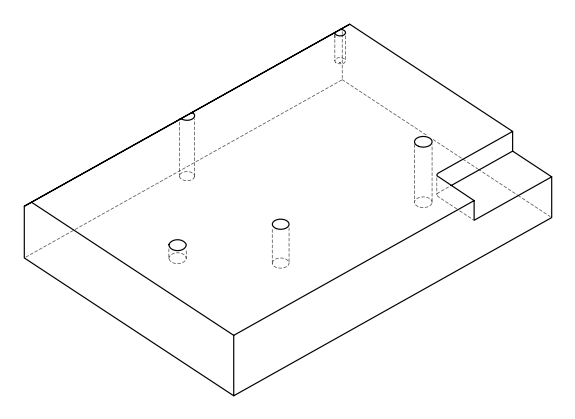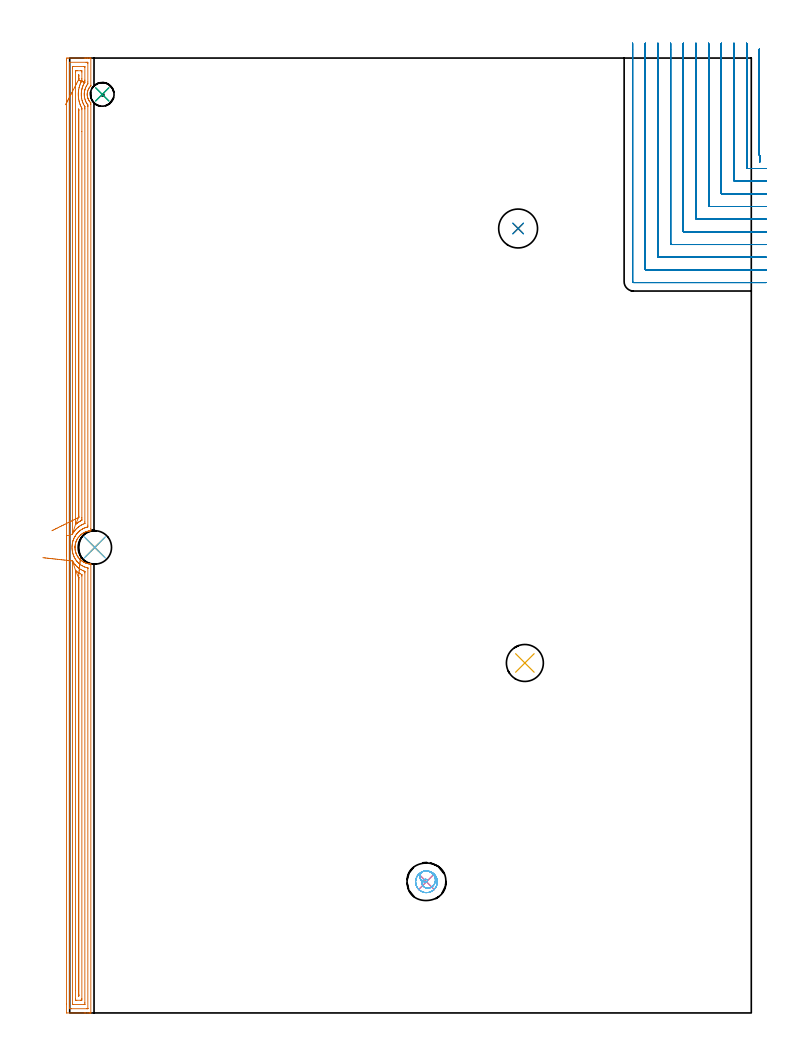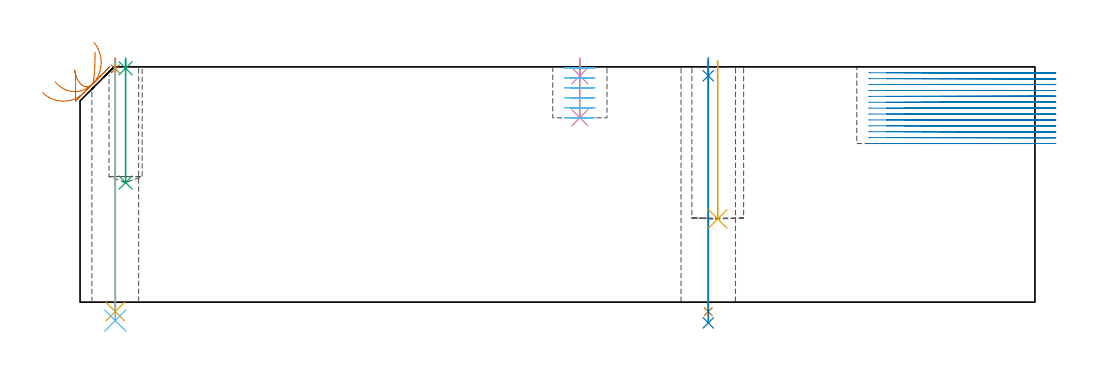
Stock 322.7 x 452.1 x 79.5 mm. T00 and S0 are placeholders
(PLAN: 14 operations, 10 tool changes, 58.6 min)
(1 SPOT_DRILL | STEP1HOLE | NXT0321_9005460120000 | 0.03 min | 2 mm3)
(2 SPOT_DRILL_1 | STEP1HOLE_1 | NXT0321_9005460120000 | 0.05 min | 182 mm3)
(3 SPOT_DRILL_2 | STEP1POCKET | NXT0321_9005460120000 | 0.03 min | 1 mm3)
(4 SPOT_DRILL_3 | STEP1POCKET_1 | NXT0321_9005460120000 | 0.05 min | 182 mm3)
(5 DRILL_THROUGH_HOLE_INTO_CENTER | STEP1HOLE | NXT0301_065 | 0.34 min | 5479 mm3)
(6 DRILL_TO_ENLARGE_THROUGH_HOLE | STEP1HOLE | UGT0301_240 | 0.35 min | 10067 mm3)
(7 DRILL_THROUGH_HOLE_INTO_CENTER_1 | STEP1HOLE_1 | NXT0301_065 | 0.34 min | 5352 mm3)
(8 DRILL_TO_ENLARGE_THROUGH_HOLE_1 | STEP1HOLE_1 | UGT0301_253 | 0.36 min | 15564 mm3)
(9 DRILL_BLIND_HOLE_INTO_CENTER | STEP1POCKET | NXT0301_083 | 0.17 min | 3703 mm3)
(10 DRILL_BLIND_HOLE_INTO_CENTER_1 | STEP1POCKET_1 | NXT0301_128 | 0.08 min | 1631 mm3)
(11 INDEXABLE_INSERT_DRILL_BLIND_HOLE_FROM_SOLID | STEP1POCKET_2 | NXT0302_006 | 0.22 min | 12287 mm3)
(12 MILL_ROUGH_BLIND_HOLE_CONTOUR | STEP1POCKET_1 | NXT0201_009 | Spiral | 1.52 min | 2697 mm3)
(13 AREA_MILL | FG_CHAMFER_SURFACE | UGT0205_001 | 18.18 min | 29599 mm3)
(14 MILL_CORNER_NOTCH_RECTANGULAR | CORNER_NOTCH_RECTANGULAR | NXT0201_009 | Follow Part, ap 2, ae 75% | 36.89 min | 171900 mm3)
(TOOL NXT0321_9005460120000 | NC Spot Drill, 142deg, 12mm, Carbide, Uncoated | D12 PA142 FL30 Z2)
(TOOL NXT0301_065 | Carbide Drill 9.4mm [860.1-0940-075A1-MM 2214] | D9.4 PA140 FL98 Z2)
(TOOL UGT0301_240 | Twist Drill 15.8 mm | D15.8 PA118 FL120 Z2)
(TOOL UGT0301_253 | Twist Drill 18.4 mm | D18.4 PA118 FL135 Z2)
(TOOL NXT0301_083 | Carbide Drill 11.2mm [860.1-1120-056A1-MM 2214] | D11.2 PA140 FL72 Z2)
(TOOL NXT0301_128 | Carbide Drill 12mm [861.1-1200-036A1-GP GC34] | D12 PA150 FL37.4 Z2)
(TOOL NXT0302_006 | Index. Insert Drill 17.5mm [880-D1750L25-05] | D17.5 PA176 FL88 Z2)
(TOOL NXT0201_009 | ENDMILL 8mm [2P460-0800-NA 1630] | D8 FL26 Z6)
(TOOL UGT0205_001 | Chamfer Mill 20 x 3 x 45 deg. | D20 FL50 Z2)
(OP 1 SPOT_DRILL)
G17 G21 G94 G90
T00 M6
G54
G17 G0 G90 X11.9 Y220.4 S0 M3
G43 Z89.5 H0
G94 G81 G98 Z78.82 F250. R82.5
G80
M5
M2
(OP 2 SPOT_DRILL_1)
G17 G21 G94 G90
T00 M6
G54
G17 G0 G90 X212.3 Y371.4 S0 M3
G43 Z89.5 H0
G94 G81 G98 Z76.5 F250. R82.5
G80
M5
M2
(OP 3 SPOT_DRILL_2)
G17 G21 G94 G90
T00 M6
G54
G17 G0 G90 X15.4 Y434.9 S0 M3
G43 Z89.5 H0
G94 G81 G98 Z79.018 F250. R82.5
G80
M5
M2
(OP 4 SPOT_DRILL_3)
G17 G21 G94 G90
T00 M6
G54
G17 G0 G90 X168.9 Y62.1 S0 M3
G43 Z89.5 H0
G94 G81 G98 Z76.5 F250. R82.5
G80
M5
M2
(OP 5 DRILL_THROUGH_HOLE_INTO_CENTER)
G17 G21 G94 G90
T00 M6
G54
G17 G0 G90 X11.9 Y220.4 S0 M3
G43 Z89.5 H1
G94 G73 G98 Z-3.211 F250. Q9.19 R81.5
G80
M5
M2
(OP 6 DRILL_TO_ENLARGE_THROUGH_HOLE)
G17 G21 G94 G90
T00 M6
G54
G17 G0 G90 X11.9 Y220.4 S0 M3
G43 Z89.5 H0
G94 G73 G98 Z-6.247 F250. Q14.291 R81.5
G80
M5
M2
(OP 7 DRILL_THROUGH_HOLE_INTO_CENTER_1)
G17 G21 G94 G90
T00 M6
G54
G17 G0 G90 X212.3 Y371.4 S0 M3
G43 Z89.5 H1
G94 G73 G98 Z-3.211 F250. Q9.19 R81.5
G80
M5
M2
(OP 8 DRILL_TO_ENLARGE_THROUGH_HOLE_1)
G17 G21 G94 G90
T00 M6
G54
G17 G0 G90 X212.3 Y371.4 S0 M3
G43 Z89.5 H0
G94 G73 G98 Z-7.028 F250. Q17.306 R81.5
G80
M5
M2
(OP 9 DRILL_BLIND_HOLE_INTO_CENTER)
G17 G21 G94 G90
T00 M6
G54
G17 G0 G90 X15.4 Y434.9 S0 M3
G43 Z89.5 H1
G94 G81 G98 Z40.4 F250. R81.5
G80
M5
M2
(OP 10 DRILL_BLIND_HOLE_INTO_CENTER_1)
G17 G21 G94 G90
T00 M6
G54
G17 G0 G90 X168.9 Y62.1 S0 M3
G43 Z89.5 H1
G94 G81 G98 Z62.3 F250. R81.5
G80
M5
M2
(OP 11 INDEXABLE_INSERT_DRILL_BLIND_HOLE_FROM_SOLID)
G17 G21 G94 G90
T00 M6
G54
G17 G0 G90 X215.5 Y165.7 S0 M3
G43 Z89.5 H1
G94 G81 G98 Z28.1 F250. R81.5
G80
M5
M2
(OP 12 MILL_ROUGH_BLIND_HOLE_CONTOUR)
G17 G21 G94 G90
T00 M6
G54
G17 G0 G90 X168.9 Y62.1 S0 M3
G43 Z89.5 H1
Z79.133
G94 G3 X169.133 Y63.132 R0.542 F250.
X167.351 Y62.839 R1.582
X167.14 Y60.308 R1.933
X171.061 Y59.432 R3.057
X172.82 Y64.563 R4.008
X167.698 Y67.108 R4.456
X163.892 Y60.898 R5.15
X167.698 Y67.108 R-5.15
X165.795 Y64.003 R2.575
X168.9 Y62.1 R2.575
G0 Z75.767
G3 X169.133 Y63.132 R0.542
X167.351 Y62.839 R1.582
X167.14 Y60.308 R1.933
X171.061 Y59.432 R3.057
X172.82 Y64.563 R4.008
X167.698 Y67.108 R4.456
X163.892 Y60.898 R5.15
X167.698 Y67.108 R-5.15
X165.795 Y64.003 R2.575
X168.9 Y62.1 R2.575
G0 Z72.4
G3 X169.133 Y63.132 R0.542
X167.351 Y62.839 R1.582
X167.14 Y60.308 R1.933
X171.061 Y59.432 R3.057
X172.82 Y64.563 R4.008
X167.698 Y67.108 R4.456
X163.892 Y60.898 R5.15
X167.698 Y67.108 R-5.15
X165.795 Y64.003 R2.575
X168.9 Y62.1 R2.575
G0 Z69.033
G3 X169.133 Y63.132 R0.542
X167.351 Y62.839 R1.582
X167.14 Y60.308 R1.933
X171.061 Y59.432 R3.057
X172.82 Y64.563 R4.008
X167.698 Y67.108 R4.456
X163.892 Y60.898 R5.15
X167.698 Y67.108 R-5.15
X165.795 Y64.003 R2.575
X168.9 Y62.1 R2.575
G0 Z65.667
G3 X169.133 Y63.132 R0.542
X167.351 Y62.839 R1.582
X167.14 Y60.308 R1.933
X171.061 Y59.432 R3.057
X172.82 Y64.563 R4.008
X167.698 Y67.108 R4.456
X163.892 Y60.898 R5.15
X167.698 Y67.108 R-5.15
X165.795 Y64.003 R2.575
X168.9 Y62.1 R2.575
G0 Z62.3
G3 X169.133 Y63.132 R0.542
X167.351 Y62.839 R1.582
X167.14 Y60.308 R1.933
X171.061 Y59.432 R3.057
X172.82 Y64.563 R4.008
X167.698 Y67.108 R4.456
X163.892 Y60.898 R5.15
X167.698 Y67.108 R-5.15
X165.795 Y64.003 R2.575
X168.9 Y62.1 R2.575
G0 Z89.5
M5
M2
(OP 13 AREA_MILL)
G17 G21 G94 G90
T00 M6
G54
G17 G0 G90 X-1.5 Y216.05 S1061 M3
G43 Z89.5 H0
Z78.
G94 G1 Y216.088 Z77.128 F250.
Y216.202 Z76.264
Y216.391 Z75.412
Y216.653 Z74.58
Y216.987 Z73.774
Y217.39 Z73.
Y217.858 Z72.264
Y218.39 Z71.572
Y218.979 Z70.929
Y219.622 Z70.34
Y220.314 Z69.808
Y221.05 Z69.34
Y221.824 Z68.937
Y222.63 Z68.603
Y223.462 Z68.341
Y224.314 Z68.152
Y225.178 Z68.038
Y226.05 Z68.
Y451.06
X-1.499 Y451.489 Z68.001
X-1.495 Y451.948 Z68.003
X-1.492 Y452.091 Z68.006
X-1.042 Y452.095 Z68.456
X-0.438 Y452.1 Z69.059
X6.896 Z76.39
X7.453 Z76.95
X7.778 Z77.274
X8.335 Z77.831
X8.66 Z78.155
X9.309 Z78.808
X9.663 Z79.162
X9.994 Y452.093 Z79.485
X9.997 Y452.092 Z79.488
X10. Y451.936 Z79.5
Y438.99
X9.995 Y438.922 Z79.493
X9.994 Y438.912 Z79.492
X9.983 Y438.9 Z79.48
X9.936 Y438.853 Z79.434
X9.759 Y438.65 Z79.258
X9.586 Y438.451 Z79.084
X9.259 Y438.029 Z78.757
X9.213 Y437.959 Z78.711
X9.039 Y437.65 Z78.536
X8.963 Y437.518 Z78.461
X8.746 Y437.065 Z78.246
X8.584 Y436.621 Z78.081
X8.506 Y436.35 Z78.003
X8.455 Y436.171 Z77.953
X8.382 Y435.839 Z77.879
X8.344 Y435.559 Z77.842
X8.334 Y435.418 Z77.825
X8.32 Y435.277 Z77.814
X8.313 Y435.14 Z77.808
X8.312 Y435.115 Z77.806
X8.304 Y434.941 Z77.797
X8.307 Y434.852 Z77.799
X8.311 Y434.69 Z77.808
X8.313 Y434.606 Z77.811
X8.329 Y434.374 Z77.828
X8.335 Y434.324 Z77.833
X8.338 Y434.299 Z77.837
X8.346 Y434.219 Z77.846
X8.351 Y434.171 Z77.851
X8.381 Y433.961 Z77.881
X8.4 Y433.879 Z77.9
X8.46 Y433.633 Z77.955
X8.477 Y433.555 Z77.975
X8.493 Y433.488 Z77.991
X8.587 Y433.186 Z78.082
X8.631 Y433.038 Z78.129
X8.66 Y432.964 Z78.159
X8.751 Y432.74 Z78.246
X8.807 Y432.594 Z78.305
X9.019 Y432.177 Z78.519
X9.213 Y431.847 Z78.712
X9.258 Y431.77 Z78.757
X9.308 Y431.7 Z78.807
X9.657 Y431.256 Z79.157
X9.845 Y431.043 Z79.344
X9.93 Y430.954 Z79.429
X9.984 Y430.893 Z79.483
X9.994 Y430.877 Z79.492
X10. Y430.061 Z79.5
Y229.175
X9.993 Y228.296 Z79.493
X9.983 Y228.289 Z79.483
X9.904 Y228.282 Z79.404
X9.64 Y228.26 Z79.14
X9.3 Y228.215 Z78.797
X9.259 Y228.21 Z78.756
X9.101 Y228.181 Z78.596
X8.898 Y228.145 Z78.396
X8.819 Y228.131 Z78.317
X8.66 Y228.093 Z78.157
X8.381 Y228.026 Z77.88
X7.835 Y227.864 Z77.334
X7.746 Y227.838 Z77.246
X7.504 Y227.745 Z77.003
X7.063 Y227.551 Z76.561
X6.628 Y227.328 Z76.125
X6.455 Y227.225 Z75.951
X6.239 Y227.097 Z75.739
X5.981 Y226.944 Z75.481
X5.751 Y226.78 Z75.248
X5.573 Y226.636 Z75.068
X5.397 Y226.496 Z74.896
X5.308 Y226.425 Z74.807
X4.879 Y226.05 Z74.378
X4.475 Y225.607 Z73.973
X4.095 Y225.156 Z73.595
X3.996 Y225.021 Z73.496
X3.748 Y224.645 Z73.247
X3.515 Y224.262 Z73.015
X3.31 Y223.866 Z72.807
X3.288 Y223.818 Z72.784
X3.12 Y223.464 Z72.619
X3.074 Y223.345 Z72.573
X2.964 Y223.038 Z72.464
X2.923 Y222.923 Z72.423
X2.787 Y222.473 Z72.284
X2.679 Y222.028 Z72.175
X2.596 Y221.579 Z72.094
X2.542 Y221.133 Z72.04
X2.525 Y220.823 Z72.016
X2.52 Y220.745 Z72.011
X2.516 Y220.685 Z72.006
X2.517 Y220.624 Z72.004
X2.514 Y220.475 Z72.006
Y220.378 Z72.005
X2.513 Y220.367
X2.511 Y220.247 Z72.006
Y220.238
X2.533 Y219.791 Z72.03
X2.582 Y219.343 Z72.076
X2.599 Y219.235 Z72.094
X2.613 Y219.137 Z72.112
X2.652 Y218.897 Z72.151
X2.751 Y218.461 Z72.248
X2.754 Y218.448 Z72.25
X2.88 Y218.003 Z72.376
X2.978 Y217.714 Z72.475
X2.994 Y217.667 Z72.491
X3.121 Y217.336 Z72.617
X3.151 Y217.271 Z72.647
X3.225 Y217.109 Z72.721
X3.454 Y216.657 Z72.951
X3.705 Y216.215 Z73.203
X3.847 Y215.995 Z73.346
X3.956 Y215.84 Z73.454
X3.996 Y215.782 Z73.494
X4.354 Y215.32 Z73.853
X4.526 Y215.126 Z74.026
X4.608 Y215.035 Z74.107
X4.749 Y214.89 Z74.248
X4.873 Y214.761 Z74.372
X5.132 Y214.522 Z74.631
X5.235 Y214.426 Z74.734
X5.49 Y214.217 Z74.987
X5.573 Y214.155 Z75.069
X5.75 Y214.019 Z75.25
X6.014 Y213.841 Z75.51
X6.121 Y213.767 Z75.619
X6.23 Y213.699 Z75.73
X6.455 Y213.561 Z75.951
X6.5 Y213.532 Z75.997
X6.628 Y213.464 Z76.126
X7.063 Y213.249 Z76.562
X7.504 Y213.058 Z77.003
X7.596 Y213.025 Z77.095
X7.778 Y212.96 Z77.273
X7.942 Y212.901 Z77.438
X8.382 Y212.773 Z77.88
X8.94 Y212.638 Z78.439
X9.153 Y212.605 Z78.652
X9.258 Y212.589 Z78.757
X9.632 Y212.54 Z79.129
X9.849 Y212.522 Z79.344
X9.983 Y212.511 Z79.478
X9.988 Y212.508 Z79.484
X9.995 Y212.503 Z79.491
X10. Y212.211 Z79.5
Y0.164
X9.997 Y0.008 Z79.488
X9.994 Y0.007 Z79.485
X9.663 Y0. Z79.162
X9.309 Z78.808
X8.66 Z78.155
X7.453 Z76.95
X6.896 Z76.39
X-1.321 Y0.001 Z68.176
X-1.492 Y0.01 Z68.006
X-1.499 Y0.181 Z67.999
X-1.5 Y4.133 Z68.
Y226.05
X-0.086 Z69.414
X-0.085 Y450.01 Z69.415
X-0.084 Y450.061 Z69.416
X-0.082 Y450.085 Z69.418
X-0.08 Y450.09 Z69.42
X-0.06 Y450.092 Z69.44
X0.332 Y450.099 Z69.832
X7.778 Z77.278
X8.271 Y450.097 Z77.771
X8.483 Y450.09 Z77.983
X8.579 Y450.074 Z78.079
X8.584 Y449.78 Z78.084
X8.585 Y449.704 Z78.085
Y440.775
X8.581 Y439.963 Z78.081
X8.579 Y439.882 Z78.079
X8.244 Y439.41 Z77.744
X7.99 Y438.99 Z77.49
X7.913 Y438.852 Z77.413
X7.778 Y438.595 Z77.278
X7.543 Y438.097 Z77.043
X7.365 Y437.622 Z76.865
X7.23 Y437.204 Z76.73
X7.186 Y437.057 Z76.686
X7.156 Y436.941 Z76.656
X7.011 Y436.311 Z76.511
X7. Y436.258 Z76.5
X6.993 Y436.212 Z76.493
X6.95 Y435.839 Z76.45
X6.907 Y435.418 Z76.407
X6.906 Y435.408 Z76.406
X6.896 Y435.206 Z76.396
X6.894 Y434.918 Z76.394
X6.896 Y434.619 Z76.396
X6.899 Y434.522 Z76.399
X6.939 Y434.062 Z76.439
X6.987 Y433.633 Z76.487
X6.994 Y433.583 Z76.494
X7.005 Y433.523 Z76.505
X7.188 Y432.74 Z76.688
X7.319 Y432.312 Z76.819
X7.489 Y431.847 Z76.989
X7.572 Y431.638 Z77.072
X7.778 Y431.198 Z77.278
X7.858 Y431.036 Z77.358
X7.875 Y431.003 Z77.375
X7.902 Y430.954 Z77.402
X8.079 Y430.65 Z77.579
X8.247 Y430.385 Z77.747
X8.554 Y429.956 Z78.054
X8.579 Y429.905 Z78.079
X8.58 Y429.856 Z78.08
X8.583 Y429.652 Z78.083
X8.586 Y429.244 Z78.086
Y429.169
X8.585 Y230.961 Z78.085
X8.581 Y230.148 Z78.081
X8.579 Y230.114 Z78.079
X8.433 Y230.068 Z77.933
X7.917 Y229.927 Z77.417
X7.778 Y229.884 Z77.278
X7.25 Y229.71 Z76.75
X6.896 Y229.562 Z76.396
X6.629 Y229.445 Z76.129
X6.086 Y229.175 Z75.586
X6.04 Y229.148 Z75.54
X6.014 Y229.133 Z75.514
X5.491 Y228.812 Z74.991
X5.132 Y228.568 Z74.632
X4.97 Y228.446 Z74.47
X4.76 Y228.282 Z74.26
X4.483 Y228.046 Z73.983
X4.25 Y227.84 Z73.75
X4.018 Y227.624 Z73.518
X3.797 Y227.389 Z73.297
X3.594 Y227.16 Z73.094
X3.368 Y226.898 Z72.868
X3.188 Y226.678 Z72.688
X3.051 Y226.496 Z72.551
X2.821 Y226.158 Z72.321
X2.486 Y225.637 Z71.986
X2.474 Y225.616 Z71.974
X2.466 Y225.604 Z71.966
X2.168 Y225.032 Z71.668
X2.015 Y224.711 Z71.515
X1.887 Y224.425 Z71.387
X1.659 Y223.818 Z71.159
X1.651 Y223.794 Z71.151
X1.645 Y223.777 Z71.145
X1.604 Y223.645 Z71.104
X1.446 Y223.085 Z70.946
X1.407 Y222.925 Z70.907
X1.284 Y222.357 Z70.784
X1.225 Y222.032 Z70.725
X1.168 Y221.581 Z70.668
X1.128 Y221.139 Z70.628
X1.105 Y220.752 Z70.605
X1.102 Y220.247 Z70.602
X1.118 Y219.846 Z70.618
X1.155 Y219.354 Z70.655
X1.214 Y218.856 Z70.714
X1.279 Y218.461 Z70.779
X1.437 Y217.738 Z70.937
X1.482 Y217.568 Z70.982
X1.604 Y217.146 Z71.104
X1.721 Y216.794 Z71.221
X1.732 Y216.762 Z71.232
X1.746 Y216.723 Z71.246
X1.765 Y216.675 Z71.265
X1.872 Y216.404 Z71.372
X2.049 Y216.012 Z71.549
X2.164 Y215.782 Z71.664
X2.486 Y215.182 Z71.986
X2.654 Y214.89 Z72.154
X2.986 Y214.384 Z72.486
X3.282 Y213.997 Z72.782
X3.32 Y213.948 Z72.82
X3.368 Y213.891 Z72.868
X3.732 Y213.476 Z73.232
X4.091 Y213.104 Z73.591
X4.25 Y212.953 Z73.75
X4.395 Y212.823 Z73.895
X4.598 Y212.648 Z74.098
X5.103 Y212.241 Z74.603
X5.132 Y212.22 Z74.632
X5.145 Y212.211 Z74.645
X5.673 Y211.872 Z75.173
X6.014 Y211.664 Z75.514
X6.695 Y211.318 Z76.195
X6.835 Y211.256 Z76.335
X6.896 Y211.23 Z76.396
X7.044 Y211.168 Z76.544
X7.778 Y210.916 Z77.278
X8.332 Y210.758 Z77.832
X8.486 Y210.718 Z77.986
X8.526 Y210.707 Z78.026
X8.566 Y210.692 Z78.066
X8.579 Y210.685 Z78.079
X8.581 Y210.675 Z78.081
X8.584 Y210.641 Z78.084
X8.586 Y210.501 Z78.086
Y210.425
X8.585 Y2.09 Z78.085
X8.584 Y2.039 Z78.084
X8.582 Y2.015 Z78.082
X8.58 Y2.01 Z78.08
X8.56 Y2.008 Z78.06
X8.168 Y2.001 Z77.668
X0.722 Z70.222
X0.229 Y2.003 Z69.729
X0.017 Y2.01 Z69.517
X-0.079 Y2.026 Z69.421
X-0.085 Y2.32 Z69.415
Y2.396
X-0.086 Y226.05 Z69.414
X1.332 Y226.818 Z70.832
X1.329 Y226.924 Z70.829
Y447.304
X1.331 Y447.918 Z70.831
X1.334 Y448.057 Z70.834
X1.335 Y448.084 Z70.835
X1.365 Y448.09 Z70.865
X1.427 Y448.097 Z70.927
X1.604 Y448.099 Z71.104
X6.717 Z76.217
X6.896 Y448.095 Z76.396
X7.075 Y448.09 Z76.575
X7.165 Y448.076 Z76.665
X7.168 Y448.011 Z76.668
X7.169 Y447.918 Z76.669
X7.171 Y447.639 Z76.671
Y441.668
X7.17 Y441.391 Z76.67
X7.164 Y440.775 Z76.664
X7.153 Y440.713 Z76.653
X7.126 Y440.661 Z76.626
X7.084 Y440.585 Z76.584
X6.896 Y440.255 Z76.396
X6.693 Y439.882 Z76.193
X6.468 Y439.422 Z75.968
X6.277 Y438.99 Z75.777
X6.204 Y438.797 Z75.704
X6.014 Y438.271 Z75.514
X5.972 Y438.14 Z75.472
X5.959 Y438.097 Z75.459
X5.856 Y437.73 Z75.356
X5.784 Y437.437 Z75.284
X5.731 Y437.204 Z75.231
X5.626 Y436.704 Z75.126
X5.573 Y436.311 Z75.073
X5.531 Y435.907 Z75.031
X5.496 Y435.418 Z74.996
X5.483 Y435.063 Z74.983
X5.49 Y434.525 Z74.99
X5.512 Y434.141 Z75.012
X5.556 Y433.633 Z75.056
X5.62 Y433.139 Z75.12
X5.701 Y432.74 Z75.201
X5.876 Y431.987 Z75.376
X5.916 Y431.847 Z75.416
X6.014 Y431.53 Z75.514
X6.223 Y430.954 Z75.723
X6.361 Y430.603 Z75.861
X6.62 Y430.061 Z76.12
X6.896 Y429.548 Z76.396
X7.111 Y429.169 Z76.611
X7.147 Y429.099 Z76.647
X7.165 Y429.06 Z76.665
X7.166 Y429.028 Z76.666
X7.17 Y428.891 Z76.67
X7.171 Y428.276 Z76.671
Y427.997
Y232.467
X7.169 Y231.853 Z76.669
X7.167 Y231.784 Z76.667
X7.165 Y231.756 Z76.665
X7.131 Y231.741 Z76.631
X7.043 Y231.705 Z76.543
X6.896 Y231.646 Z76.396
X6.417 Y231.445 Z75.917
X6.014 Y231.256 Z75.514
X5.818 Y231.159 Z75.318
X5.442 Y230.961 Z74.942
X5.247 Y230.844 Z74.747
X5.132 Y230.773 Z74.632
X4.707 Y230.498 Z74.207
X4.25 Y230.17 Z73.75
X4.192 Y230.127 Z73.692
X4.118 Y230.068 Z73.618
X3.711 Y229.72 Z73.211
X3.368 Y229.416 Z72.868
X3.244 Y229.3 Z72.744
X3.119 Y229.175 Z72.619
X2.817 Y228.84 Z72.317
X2.486 Y228.465 Z71.986
X2.403 Y228.367 Z71.903
X2.334 Y228.282 Z71.834
X2.018 Y227.863 Z71.518
X1.696 Y227.389 Z71.196
X1.369 Y226.875 Z70.869
X1.332 Y226.818 Z70.832
X2.753 Y231.253 Z72.253
X2.749 Y231.288 Z72.249
X2.746 Y231.353 Z72.246
X2.743 Y231.593 Z72.243
Y445.239
X2.747 Y445.868 Z72.247
X2.75 Y446.074 Z72.25
X2.943 Y446.09 Z72.443
X3.368 Y446.099 Z72.868
X3.4 Y446.1 Z72.9
X5.164 Z74.664
X5.562 Y446.091 Z75.062
X5.75 Y446.086 Z75.25
X5.752 Y445.978 Z75.252
X5.756 Y445.5 Z75.256
X5.757 Y442.301 Z75.257
X5.755 Y441.668 Z75.255
X5.753 Y441.539 Z75.253
X5.75 Y441.476 Z75.25
X5.694 Y441.344 Z75.194
X5.408 Y440.775 Z74.908
X5.318 Y440.587 Z74.818
X5.132 Y440.185 Z74.632
X5.043 Y439.973 Z74.543
X5.008 Y439.882 Z74.508
X4.808 Y439.317 Z74.308
X4.698 Y438.99 Z74.198
X4.593 Y438.642 Z74.093
X4.449 Y438.097 Z73.949
X4.41 Y437.935 Z73.91
X4.25 Y437.204 Z73.75
X4.151 Y436.411 Z73.651
X4.142 Y436.311 Z73.642
X4.086 Y435.584 Z73.586
X4.079 Y435.418 Z73.579
X4.069 Y435.067 Z73.569
X4.071 Y434.707 Z73.571
X4.076 Y434.525 Z73.576
X4.118 Y433.766 Z73.618
X4.13 Y433.633 Z73.63
X4.225 Y432.766 Z73.725
X4.228 Y432.74 Z73.728
X4.25 Y432.612 Z73.75
X4.417 Y431.847 Z73.917
X4.467 Y431.627 Z73.967
X4.563 Y431.249 Z74.063
X4.652 Y430.954 Z74.152
X4.852 Y430.345 Z74.352
X4.958 Y430.061 Z74.458
X5.132 Y429.614 Z74.632
X5.34 Y429.169 Z74.84
X5.536 Y428.759 Z75.036
X5.708 Y428.423 Z75.208
X5.75 Y428.337 Z75.25
X5.751 Y428.276 Z75.251
X5.756 Y427.644 Z75.256
X5.757 Y417.375 Z75.257
Y234.532
X5.756 Y233.9 Z75.256
X5.754 Y233.639 Z75.254
X5.75 Y233.324 Z75.25
X5.742 Y233.257 Z75.242
X5.683 Y233.224 Z75.183
X5.591 Y233.174 Z75.091
X5.132 Y232.933 Z74.632
X5.012 Y232.868 Z74.512
X4.796 Y232.746 Z74.296
X4.458 Y232.536 Z73.958
X4.25 Y232.4 Z73.75
X3.927 Y232.18 Z73.427
X3.478 Y231.853 Z72.978
X3.416 Y231.805 Z72.916
X3.368 Y231.765 Z72.868
X2.934 Y231.4 Z72.434
X2.863 Y231.342 Z72.363
X2.753 Y231.253 Z72.253
X4.205 Y234.577 Z73.705
X4.163 Y234.603 Z73.663
X4.161 Y234.621 Z73.661
X4.157 Y235.425 Z73.657
Y235.519
Y427.477
X4.159 Y427.571 Z73.659
X4.164 Y427.76 Z73.664
X4.176 Y427.999 Z73.676
X4.25 Y427.855 Z73.75
X4.336 Y427.662 Z73.836
X4.341 Y427.477 Z73.841
X4.342 Y427.383 Z73.842
X4.343 Y235.236 Z73.843
X4.341 Y235.048 Z73.841
X4.336 Y234.675 Z73.836
X4.318 Y234.643 Z73.818
X4.297 Y234.628 Z73.797
X4.25 Y234.599 Z73.75
X4.205 Y234.577 Z73.705
X3.601 Y234.278 Z73.152
X2.956 Y233.958 Z72.66
X2.274 Y233.62 Z72.232
X1.562 Y233.268 Z71.872
X0.825 Y232.902 Z71.583
X0.067 Y232.527 Z71.366
X-0.704 Y232.145 Z71.224
X-1.483 Y231.759 Z71.158
X-2.265 Y231.371 Z71.168
X-3.043 Y230.986 Z71.254
X-3.811 Y230.605 Z71.415
X-4.564 Y230.232 Z71.65
X-5.295 Y229.87 Z71.957
X-6. Y229.521 Z72.335
X-6.673 Y229.187 Z72.779
X-7.308 Y228.873 Z73.288
X-7.901 Y228.579 Z73.856
X-8.448 Y228.308 Z74.48
G0 Z89.5
X4.688 Y441.538
Z87.789
G1 X5.207 Y441.32 Z87.123
X5.67 Y441.125 Z86.409
X6.074 Y440.955 Z85.655
X6.417 Y440.812 Z84.866
X6.694 Y440.695 Z84.047
X6.904 Y440.607 Z83.205
X7.046 Y440.547 Z82.346
X7.119 Y440.516 Z81.477
X7.121 Y440.515 Z80.605
X7.054 Y440.544 Z79.736
X6.916 Y440.602 Z78.876
X6.711 Y440.688 Z78.033
X6.438 Y440.803 Z77.212
X6.1 Y440.945 Z76.42
X5.7 Y441.113 Z75.664
X5.241 Y441.306 Z74.947
X4.726 Y441.522 Z74.277
X4.159 Y441.761 Z73.659
X4.158 Z73.658
X4.157 Y441.762 Z73.657
Y443.548
X4.158 Y443.642 Z73.658
X4.164 Y443.831 Z73.664
X4.177 Y444.09 Z73.677
X4.25 Y444.092 Z73.75
X4.334 Y444.09 Z73.834
X4.341 Y443.736 Z73.841
X4.343 Y443.548 Z73.843
Y442.467
X4.342 Y442.373 Z73.842
X4.336 Y442.185 Z73.836
X4.328 Y442.104 Z73.828
X4.309 Y442.059 Z73.809
X4.25 Y441.936 Z73.75
X4.159 Y441.761 Z73.659
X3.786 Y441.044 Z73.328
X3.402 Y440.305 Z73.069
X3.009 Y439.549 Z72.884
X2.61 Y438.781 Z72.774
X2.208 Y438.007 Z72.739
X1.806 Y437.234 Z72.781
X1.407 Y436.467 Z72.899
X1.014 Y435.712 Z73.091
X0.631 Y434.975 Z73.357
X0.26 Y434.261 Z73.694
X-0.096 Y433.576 Z74.1
X-0.434 Y432.925 Z74.572
X-0.753 Y432.313 Z75.106
X-1.048 Y431.744 Z75.698
X-1.319 Y431.224 Z76.343
X-1.562 Y430.755 Z77.038
X-1.777 Y430.342 Z77.775
X-1.962 Y429.987 Z78.551
G0 Z89.5
X-12.726 Y215.549
Z70.874
G1 X-12.088 Y215.479 Z70.282
X-11.402 Y215.403 Z69.749
X-10.672 Y215.323 Z69.278
X-9.904 Y215.238 Z68.873
X-9.104 Y215.149 Z68.537
X-8.278 Y215.058 Z68.272
X-7.432 Y214.965 Z68.08
X-6.573 Y214.87 Z67.964
X-5.706 Y214.774 Z67.923
X-4.84 Y214.679 Z67.959
X-3.98 Y214.584 Z68.07
X-3.133 Y214.49 Z68.256
X-2.305 Y214.399 Z68.516
X-1.503 Y214.31 Z68.847
X-0.733 Y214.225 Z69.248
X0. Y214.144 Z69.714
X0.69 Y214.068 Z70.243
X1.331 Y213.997 Z70.831
X1.334 Z70.834
X1.604 Y213.55 Z71.104
X1.903 Y213.104 Z71.403
X2.486 Y212.334 Z71.986
X2.587 Y212.211 Z72.087
X2.958 Y211.8 Z72.458
X3.368 Y211.38 Z72.868
X3.431 Y211.318 Z72.931
X3.867 Y210.936 Z73.367
X4.25 Y210.633 Z73.75
X4.521 Y210.425 Z74.021
X5.132 Y210.024 Z74.632
X5.426 Y209.845 Z74.926
X6.01 Y209.536 Z75.51
X6.018 Y209.533 Z75.518
X6.625 Y209.266 Z76.125
X6.896 Y209.159 Z76.396
X7.047 Y209.098 Z76.547
X7.146 Y209.057 Z76.646
X7.165 Y209.042 Z76.665
X7.167 Y208.998 Z76.667
X7.169 Y208.919 Z76.669
X7.171 Y208.64 Z76.671
Y208.361
Y4.796
X7.169 Y4.182 Z76.669
X7.166 Y4.043 Z76.666
X7.165 Y4.016 Z76.665
X7.134 Y4.01 Z76.634
X7.073 Y4.003 Z76.573
X6.896 Y4.001 Z76.396
X1.783 Z71.283
X1.604 Y4.005 Z71.104
X1.425 Y4.01 Z70.925
X1.335 Y4.024 Z70.835
X1.332 Y4.089 Z70.832
X1.33 Y4.182 Z70.83
X1.329 Y4.461 Z70.829
Y213.383
X1.33 Y213.997 Z70.83
X2.75 Y209.548 Z72.25
X2.752 Z72.252
X2.777 Y209.533 Z72.277
X3.148 Y209.213 Z72.648
X3.368 Y209.039 Z72.868
X3.885 Y208.64 Z73.385
X4.25 Y208.399 Z73.75
X4.904 Y207.978 Z74.404
X5.751 Y207.542 Z75.251
X5.753 Y207.509 Z75.253
X5.755 Y207.43 Z75.255
X5.757 Y207.114 Z75.257
Y206.854
X5.756 Y6.861 Z75.256
X5.753 Y6.232 Z75.253
X5.75 Y6.026 Z75.25
X5.557 Y6.01 Z75.057
X5.132 Y6.001 Z74.632
X5.1 Y6. Z74.6
X3.336 Z72.836
X2.938 Y6.009 Z72.438
X2.75 Y6.014 Z72.25
X2.748 Y6.122 Z72.248
X2.744 Y6.6 Z72.244
X2.743 Y10.633 Z72.243
Y208.64
X2.744 Y209.271 Z72.244
X2.748 Y209.533 Z72.248
X2.75 Y209.548 Z72.25
X4.166 Y206.241 Z73.666
X4.179 Y206.234 Z73.679
X4.25 Y206.191 Z73.75
X4.31 Y206.149 Z73.81
X4.336 Y206.114 Z73.836
X4.339 Y206.055 Z73.839
X4.342 Y205.961 Z73.842
X4.343 Y205.868 Z73.843
Y205.069
Y8.552
X4.341 Y8.458 Z73.841
X4.336 Y8.27 Z73.836
X4.323 Y8.01 Z73.823
X4.25 Y8.009 Z73.75
X4.166 Y8.01 Z73.666
X4.16 Y8.363 Z73.66
X4.158 Y8.552 Z73.658
X4.157 Y206.055 Z73.657
X4.159 Y206.15 Z73.659
X4.163 Y206.212 Z73.663
X4.166 Y206.241 Z73.666
X4.251 Y207.1 Z73.789
X4.335 Y207.946 Z73.988
X4.418 Y208.771 Z74.26
X4.497 Y209.569 Z74.603
X4.573 Y210.334 Z75.015
X4.646 Y211.061 Z75.492
X4.714 Y211.743 Z76.031
X4.777 Y212.376 Z76.628
X4.835 Y212.955 Z77.278
X4.887 Y213.476 Z77.976
X4.932 Y213.934 Z78.717
X4.971 Y214.326 Z79.496
X5.003 Y214.649 Z80.306
X5.028 Y214.9 Z81.141
X5.046 Y215.078 Z81.994
X5.057 Y215.181 Z82.861
X5.059 Y215.209 Z83.733
X5.055 Y215.161 Z84.604
G0 Z89.5
M5
M2
(OP 14 MILL_CORNER_NOTCH_RECTANGULAR)
G17 G21 G94 G90
T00 M6
G54
G17 G0 G90 X326.5 Y456.349 S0 M3
G43 Z89.5 H1
Z77.508
G94 G1 Y453.349 F250.
Y406.195 F500.
G3 X326.7 Y405.853 R0.4
G1 Y402.853 F250.
G0 Z89.5
X320.5 Y459.1
Z77.508
G1 Y456.1
Y400.195 F500.
G3 X320.895 Y399.8 R0.4
G1 X326.7
X329.7 F250.
G0 Z89.5
X314.5 Y459.1
Z77.508
G1 Y456.1
Y394.196 F500.
G3 X314.896 Y393.8 R0.4
G1 X326.7
X329.7 F250.
G0 Z89.5
X308.5 Y459.1
Z77.508
G1 Y456.1
Y388.196 F500.
G3 X308.896 Y387.8 R0.4
G1 X326.7
X329.7 F250.
G0 Z89.5
X302.5 Y459.1
Z77.508
G1 Y456.1
Y382.196 F500.
G3 X302.896 Y381.8 R0.4
G1 X326.7
X329.7 F250.
G0 Z89.5
X296.5 Y459.1
Z77.508
G1 Y456.1
Y376.196 F500.
G3 X296.896 Y375.8 R0.4
G1 X326.7
X329.7 F250.
G0 Z89.5
X290.5 Y459.1
Z77.508
G1 Y456.1
Y370.196 F500.
G3 X290.896 Y369.8 R0.4
G1 X326.7
X329.7 F250.
G0 Z89.5
X284.5 Y459.1
Z77.508
G1 Y456.1
Y364.197 F500.
G3 X284.897 Y363.8 R0.4
G1 X326.7
X329.7 F250.
G0 Z89.5
X278.5 Y459.1
Z77.508
G1 Y456.1
Y358.197 F500.
G3 X278.897 Y357.8 R0.4
G1 X326.7
X329.7 F250.
G0 Z89.5
X272.5 Y459.1
Z77.508
G1 Y456.1
Y352.197 F500.
G3 X272.897 Y351.8 R0.4
G1 X326.7
X329.7 F250.
G0 Z89.5
X266.5 Y459.1
Z77.508
G1 Y456.1
Y346.2 F500.
G3 X266.9 Y345.8 R0.4
G1 X326.7
X329.7 F250.
G0 Z89.5
X326.5 Y456.349
Z75.515
G1 Y453.349
Y406.195 F500.
G3 X326.7 Y405.853 R0.4
G1 Y402.853 F250.
G0 Z89.5
X320.5 Y459.1
Z75.515
G1 Y456.1
Y400.195 F500.
G3 X320.895 Y399.8 R0.4
G1 X326.7
X329.7 F250.
G0 Z89.5
X314.5 Y459.1
Z75.515
G1 Y456.1
Y394.196 F500.
G3 X314.896 Y393.8 R0.4
G1 X326.7
X329.7 F250.
G0 Z89.5
X308.5 Y459.1
Z75.515
G1 Y456.1
Y388.196 F500.
G3 X308.896 Y387.8 R0.4
G1 X326.7
X329.7 F250.
G0 Z89.5
X302.5 Y459.1
Z75.515
G1 Y456.1
Y382.196 F500.
G3 X302.896 Y381.8 R0.4
G1 X326.7
X329.7 F250.
G0 Z89.5
X296.5 Y459.1
Z75.515
G1 Y456.1
Y376.196 F500.
G3 X296.896 Y375.8 R0.4
G1 X326.7
X329.7 F250.
G0 Z89.5
X290.5 Y459.1
Z75.515
G1 Y456.1
Y370.196 F500.
G3 X290.896 Y369.8 R0.4
G1 X326.7
X329.7 F250.
G0 Z89.5
X284.5 Y459.1
Z75.515
G1 Y456.1
Y364.197 F500.
G3 X284.897 Y363.8 R0.4
G1 X326.7
X329.7 F250.
G0 Z89.5
X278.5 Y459.1
Z75.515
G1 Y456.1
Y358.197 F500.
G3 X278.897 Y357.8 R0.4
G1 X326.7
X329.7 F250.
G0 Z89.5
X272.5 Y459.1
Z75.515
G1 Y456.1
Y352.197 F500.
G3 X272.897 Y351.8 R0.4
G1 X326.7
X329.7 F250.
G0 Z89.5
X266.5 Y459.1
Z75.515
G1 Y456.1
Y346.2 F500.
G3 X266.9 Y345.8 R0.4
G1 X326.7
X329.7 F250.
G0 Z89.5
X326.5 Y456.349
Z73.523
G1 Y453.349
Y406.195 F500.
G3 X326.7 Y405.853 R0.4
G1 Y402.853 F250.
G0 Z89.5
X320.5 Y459.1
Z73.523
G1 Y456.1
Y400.195 F500.
G3 X320.895 Y399.8 R0.4
G1 X326.7
X329.7 F250.
G0 Z89.5
X314.5 Y459.1
Z73.523
G1 Y456.1
Y394.196 F500.
G3 X314.896 Y393.8 R0.4
G1 X326.7
X329.7 F250.
G0 Z89.5
X308.5 Y459.1
Z73.523
G1 Y456.1
Y388.196 F500.
G3 X308.896 Y387.8 R0.4
G1 X326.7
X329.7 F250.
G0 Z89.5
X302.5 Y459.1
Z73.523
G1 Y456.1
Y382.196 F500.
G3 X302.896 Y381.8 R0.4
G1 X326.7
X329.7 F250.
G0 Z89.5
X296.5 Y459.1
Z73.523
G1 Y456.1
Y376.196 F500.
G3 X296.896 Y375.8 R0.4
G1 X326.7
X329.7 F250.
G0 Z89.5
X290.5 Y459.1
Z73.523
G1 Y456.1
Y370.196 F500.
G3 X290.896 Y369.8 R0.4
G1 X326.7
X329.7 F250.
G0 Z89.5
X284.5 Y459.1
Z73.523
G1 Y456.1
Y364.197 F500.
G3 X284.897 Y363.8 R0.4
G1 X326.7
X329.7 F250.
G0 Z89.5
X278.5 Y459.1
Z73.523
G1 Y456.1
Y358.197 F500.
G3 X278.897 Y357.8 R0.4
G1 X326.7
X329.7 F250.
G0 Z89.5
X272.5 Y459.1
Z73.523
G1 Y456.1
Y352.197 F500.
G3 X272.897 Y351.8 R0.4
G1 X326.7
X329.7 F250.
G0 Z89.5
X266.5 Y459.1
Z73.523
G1 Y456.1
Y346.2 F500.
G3 X266.9 Y345.8 R0.4
G1 X326.7
X329.7 F250.
G0 Z89.5
X326.5 Y456.349
Z71.531
G1 Y453.349
Y406.195 F500.
G3 X326.7 Y405.853 R0.4
G1 Y402.853 F250.
G0 Z89.5
X320.5 Y459.1
Z71.531
G1 Y456.1
Y400.195 F500.
G3 X320.895 Y399.8 R0.4
G1 X326.7
X329.7 F250.
G0 Z89.5
X314.5 Y459.1
Z71.531
G1 Y456.1
Y394.196 F500.
G3 X314.896 Y393.8 R0.4
G1 X326.7
X329.7 F250.
G0 Z89.5
X308.5 Y459.1
Z71.531
G1 Y456.1
Y388.196 F500.
G3 X308.896 Y387.8 R0.4
G1 X326.7
X329.7 F250.
G0 Z89.5
X302.5 Y459.1
Z71.531
G1 Y456.1
Y382.196 F500.
G3 X302.896 Y381.8 R0.4
G1 X326.7
X329.7 F250.
G0 Z89.5
X296.5 Y459.1
Z71.531
G1 Y456.1
Y376.196 F500.
G3 X296.896 Y375.8 R0.4
G1 X326.7
X329.7 F250.
G0 Z89.5
X290.5 Y459.1
Z71.531
G1 Y456.1
Y370.196 F500.
G3 X290.896 Y369.8 R0.4
G1 X326.7
X329.7 F250.
G0 Z89.5
X284.5 Y459.1
Z71.531
G1 Y456.1
Y364.197 F500.
G3 X284.897 Y363.8 R0.4
G1 X326.7
X329.7 F250.
G0 Z89.5
X278.5 Y459.1
Z71.531
G1 Y456.1
Y358.197 F500.
G3 X278.897 Y357.8 R0.4
G1 X326.7
X329.7 F250.
G0 Z89.5
X272.5 Y459.1
Z71.531
G1 Y456.1
Y352.197 F500.
G3 X272.897 Y351.8 R0.4
G1 X326.7
X329.7 F250.
G0 Z89.5
X266.5 Y459.1
Z71.531
G1 Y456.1
Y346.2 F500.
G3 X266.9 Y345.8 R0.4
G1 X326.7
X329.7 F250.
G0 Z89.5
X326.5 Y456.349
Z69.538
G1 Y453.349
Y406.195 F500.
G3 X326.7 Y405.853 R0.4
G1 Y402.853 F250.
G0 Z89.5
X320.5 Y459.1
Z69.538
G1 Y456.1
Y400.195 F500.
G3 X320.895 Y399.8 R0.4
G1 X326.7
X329.7 F250.
G0 Z89.5
X314.5 Y459.1
Z69.538
G1 Y456.1
Y394.196 F500.
G3 X314.896 Y393.8 R0.4
G1 X326.7
X329.7 F250.
G0 Z89.5
X308.5 Y459.1
Z69.538
G1 Y456.1
Y388.196 F500.
G3 X308.896 Y387.8 R0.4
G1 X326.7
X329.7 F250.
G0 Z89.5
X302.5 Y459.1
Z69.538
G1 Y456.1
Y382.196 F500.
G3 X302.896 Y381.8 R0.4
G1 X326.7
X329.7 F250.
G0 Z89.5
X296.5 Y459.1
Z69.538
G1 Y456.1
Y376.196 F500.
G3 X296.896 Y375.8 R0.4
G1 X326.7
X329.7 F250.
G0 Z89.5
X290.5 Y459.1
Z69.538
G1 Y456.1
Y370.196 F500.
G3 X290.896 Y369.8 R0.4
G1 X326.7
X329.7 F250.
G0 Z89.5
X284.5 Y459.1
Z69.538
G1 Y456.1
Y364.197 F500.
G3 X284.897 Y363.8 R0.4
G1 X326.7
X329.7 F250.
G0 Z89.5
X278.5 Y459.1
Z69.538
G1 Y456.1
Y358.197 F500.
G3 X278.897 Y357.8 R0.4
G1 X326.7
X329.7 F250.
G0 Z89.5
X272.5 Y459.1
Z69.538
G1 Y456.1
Y352.197 F500.
G3 X272.897 Y351.8 R0.4
G1 X326.7
X329.7 F250.
G0 Z89.5
X266.5 Y459.1
Z69.538
G1 Y456.1
Y346.2 F500.
G3 X266.9 Y345.8 R0.4
G1 X326.7
X329.7 F250.
G0 Z89.5
X326.5 Y456.349
Z67.546
G1 Y453.349
Y406.195 F500.
G3 X326.7 Y405.853 R0.4
G1 Y402.853 F250.
G0 Z89.5
X320.5 Y459.1
Z67.546
G1 Y456.1
Y400.195 F500.
G3 X320.895 Y399.8 R0.4
G1 X326.7
X329.7 F250.
G0 Z89.5
X314.5 Y459.1
Z67.546
G1 Y456.1
Y394.196 F500.
G3 X314.896 Y393.8 R0.4
G1 X326.7
X329.7 F250.
G0 Z89.5
X308.5 Y459.1
Z67.546
G1 Y456.1
Y388.196 F500.
G3 X308.896 Y387.8 R0.4
G1 X326.7
X329.7 F250.
G0 Z89.5
X302.5 Y459.1
Z67.546
G1 Y456.1
Y382.196 F500.
G3 X302.896 Y381.8 R0.4
G1 X326.7
X329.7 F250.
G0 Z89.5
X296.5 Y459.1
Z67.546
G1 Y456.1
Y376.196 F500.
G3 X296.896 Y375.8 R0.4
G1 X326.7
X329.7 F250.
G0 Z89.5
X290.5 Y459.1
Z67.546
G1 Y456.1
Y370.196 F500.
G3 X290.896 Y369.8 R0.4
G1 X326.7
X329.7 F250.
G0 Z89.5
X284.5 Y459.1
Z67.546
G1 Y456.1
Y364.197 F500.
G3 X284.897 Y363.8 R0.4
G1 X326.7
X329.7 F250.
G0 Z89.5
X278.5 Y459.1
Z67.546
G1 Y456.1
Y358.197 F500.
G3 X278.897 Y357.8 R0.4
G1 X326.7
X329.7 F250.
G0 Z89.5
X272.5 Y459.1
Z67.546
G1 Y456.1
Y352.197 F500.
G3 X272.897 Y351.8 R0.4
G1 X326.7
X329.7 F250.
G0 Z89.5
X266.5 Y459.1
Z67.546
G1 Y456.1
Y346.2 F500.
G3 X266.9 Y345.8 R0.4
G1 X326.7
X329.7 F250.
G0 Z89.5
X326.5 Y456.349
Z65.554
G1 Y453.349
Y406.195 F500.
G3 X326.7 Y405.853 R0.4
G1 Y402.853 F250.
G0 Z89.5
X320.5 Y459.1
Z65.554
G1 Y456.1
Y400.195 F500.
G3 X320.895 Y399.8 R0.4
G1 X326.7
X329.7 F250.
G0 Z89.5
X314.5 Y459.1
Z65.554
G1 Y456.1
Y394.196 F500.
G3 X314.896 Y393.8 R0.4
G1 X326.7
X329.7 F250.
G0 Z89.5
X308.5 Y459.1
Z65.554
G1 Y456.1
Y388.196 F500.
G3 X308.896 Y387.8 R0.4
G1 X326.7
X329.7 F250.
G0 Z89.5
X302.5 Y459.1
Z65.554
G1 Y456.1
Y382.196 F500.
G3 X302.896 Y381.8 R0.4
G1 X326.7
X329.7 F250.
G0 Z89.5
X296.5 Y459.1
Z65.554
G1 Y456.1
Y376.196 F500.
G3 X296.896 Y375.8 R0.4
G1 X326.7
X329.7 F250.
G0 Z89.5
X290.5 Y459.1
Z65.554
G1 Y456.1
Y370.196 F500.
G3 X290.896 Y369.8 R0.4
G1 X326.7
X329.7 F250.
G0 Z89.5
X284.5 Y459.1
Z65.554
G1 Y456.1
Y364.197 F500.
G3 X284.897 Y363.8 R0.4
G1 X326.7
X329.7 F250.
G0 Z89.5
X278.5 Y459.1
Z65.554
G1 Y456.1
Y358.197 F500.
G3 X278.897 Y357.8 R0.4
G1 X326.7
X329.7 F250.
G0 Z89.5
X272.5 Y459.1
Z65.554
G1 Y456.1
Y352.197 F500.
G3 X272.897 Y351.8 R0.4
G1 X326.7
X329.7 F250.
G0 Z89.5
X266.5 Y459.1
Z65.554
G1 Y456.1
Y346.2 F500.
G3 X266.9 Y345.8 R0.4
G1 X326.7
X329.7 F250.
G0 Z89.5
X326.5 Y456.349
Z63.562
G1 Y453.349
Y406.195 F500.
G3 X326.7 Y405.853 R0.4
G1 Y402.853 F250.
G0 Z89.5
X320.5 Y459.1
Z63.562
G1 Y456.1
Y400.195 F500.
G3 X320.895 Y399.8 R0.4
G1 X326.7
X329.7 F250.
G0 Z89.5
X314.5 Y459.1
Z63.562
G1 Y456.1
Y394.196 F500.
G3 X314.896 Y393.8 R0.4
G1 X326.7
X329.7 F250.
G0 Z89.5
X308.5 Y459.1
Z63.562
G1 Y456.1
Y388.196 F500.
G3 X308.896 Y387.8 R0.4
G1 X326.7
X329.7 F250.
G0 Z89.5
X302.5 Y459.1
Z63.562
G1 Y456.1
Y382.196 F500.
G3 X302.896 Y381.8 R0.4
G1 X326.7
X329.7 F250.
G0 Z89.5
X296.5 Y459.1
Z63.562
G1 Y456.1
Y376.196 F500.
G3 X296.896 Y375.8 R0.4
G1 X326.7
X329.7 F250.
G0 Z89.5
X290.5 Y459.1
Z63.562
G1 Y456.1
Y370.196 F500.
G3 X290.896 Y369.8 R0.4
G1 X326.7
X329.7 F250.
G0 Z89.5
X284.5 Y459.1
Z63.562
G1 Y456.1
Y364.197 F500.
G3 X284.897 Y363.8 R0.4
G1 X326.7
X329.7 F250.
G0 Z89.5
X278.5 Y459.1
Z63.562
G1 Y456.1
Y358.197 F500.
G3 X278.897 Y357.8 R0.4
G1 X326.7
X329.7 F250.
G0 Z89.5
X272.5 Y459.1
Z63.562
G1 Y456.1
Y352.197 F500.
G3 X272.897 Y351.8 R0.4
G1 X326.7
X329.7 F250.
G0 Z89.5
X266.5 Y459.1
Z63.562
G1 Y456.1
Y346.2 F500.
G3 X266.9 Y345.8 R0.4
G1 X326.7
X329.7 F250.
G0 Z89.5
X326.5 Y456.349
Z61.569
G1 Y453.349
Y406.195 F500.
G3 X326.7 Y405.853 R0.4
G1 Y402.853 F250.
G0 Z89.5
X320.5 Y459.1
Z61.569
G1 Y456.1
Y400.195 F500.
G3 X320.895 Y399.8 R0.4
G1 X326.7
X329.7 F250.
G0 Z89.5
X314.5 Y459.1
Z61.569
G1 Y456.1
Y394.196 F500.
G3 X314.896 Y393.8 R0.4
G1 X326.7
X329.7 F250.
G0 Z89.5
X308.5 Y459.1
Z61.569
G1 Y456.1
Y388.196 F500.
G3 X308.896 Y387.8 R0.4
G1 X326.7
X329.7 F250.
G0 Z89.5
X302.5 Y459.1
Z61.569
G1 Y456.1
Y382.196 F500.
G3 X302.896 Y381.8 R0.4
G1 X326.7
X329.7 F250.
G0 Z89.5
X296.5 Y459.1
Z61.569
G1 Y456.1
Y376.196 F500.
G3 X296.896 Y375.8 R0.4
G1 X326.7
X329.7 F250.
G0 Z89.5
X290.5 Y459.1
Z61.569
G1 Y456.1
Y370.196 F500.
G3 X290.896 Y369.8 R0.4
G1 X326.7
X329.7 F250.
G0 Z89.5
X284.5 Y459.1
Z61.569
G1 Y456.1
Y364.197 F500.
G3 X284.897 Y363.8 R0.4
G1 X326.7
X329.7 F250.
G0 Z89.5
X278.5 Y459.1
Z61.569
G1 Y456.1
Y358.197 F500.
G3 X278.897 Y357.8 R0.4
G1 X326.7
X329.7 F250.
G0 Z89.5
X272.5 Y459.1
Z61.569
G1 Y456.1
Y352.197 F500.
G3 X272.897 Y351.8 R0.4
G1 X326.7
X329.7 F250.
G0 Z89.5
X266.5 Y459.1
Z61.569
G1 Y456.1
Y346.2 F500.
G3 X266.9 Y345.8 R0.4
G1 X326.7
X329.7 F250.
G0 Z89.5
X326.5 Y456.349
Z59.577
G1 Y453.349
Y406.195 F500.
G3 X326.7 Y405.853 R0.4
G1 Y402.853 F250.
G0 Z89.5
X320.5 Y459.1
Z59.577
G1 Y456.1
Y400.195 F500.
G3 X320.895 Y399.8 R0.4
G1 X326.7
X329.7 F250.
G0 Z89.5
X314.5 Y459.1
Z59.577
G1 Y456.1
Y394.196 F500.
G3 X314.896 Y393.8 R0.4
G1 X326.7
X329.7 F250.
G0 Z89.5
X308.5 Y459.1
Z59.577
G1 Y456.1
Y388.196 F500.
G3 X308.896 Y387.8 R0.4
G1 X326.7
X329.7 F250.
G0 Z89.5
X302.5 Y459.1
Z59.577
G1 Y456.1
Y382.196 F500.
G3 X302.896 Y381.8 R0.4
G1 X326.7
X329.7 F250.
G0 Z89.5
X296.5 Y459.1
Z59.577
G1 Y456.1
Y376.196 F500.
G3 X296.896 Y375.8 R0.4
G1 X326.7
X329.7 F250.
G0 Z89.5
X290.5 Y459.1
Z59.577
G1 Y456.1
Y370.196 F500.
G3 X290.896 Y369.8 R0.4
G1 X326.7
X329.7 F250.
G0 Z89.5
X284.5 Y459.1
Z59.577
G1 Y456.1
Y364.197 F500.
G3 X284.897 Y363.8 R0.4
G1 X326.7
X329.7 F250.
G0 Z89.5
X278.5 Y459.1
Z59.577
G1 Y456.1
Y358.197 F500.
G3 X278.897 Y357.8 R0.4
G1 X326.7
X329.7 F250.
G0 Z89.5
X272.5 Y459.1
Z59.577
G1 Y456.1
Y352.197 F500.
G3 X272.897 Y351.8 R0.4
G1 X326.7
X329.7 F250.
G0 Z89.5
X266.5 Y459.1
Z59.577
G1 Y456.1
Y346.2 F500.
G3 X266.9 Y345.8 R0.4
G1 X326.7
X329.7 F250.
G0 Z89.5
X326.5 Y456.349
Z57.585
G1 Y453.349
Y406.195 F500.
G3 X326.7 Y405.853 R0.4
G1 Y402.853 F250.
G0 Z89.5
X320.5 Y459.1
Z57.585
G1 Y456.1
Y400.195 F500.
G3 X320.895 Y399.8 R0.4
G1 X326.7
X329.7 F250.
G0 Z89.5
X314.5 Y459.1
Z57.585
G1 Y456.1
Y394.196 F500.
G3 X314.896 Y393.8 R0.4
G1 X326.7
X329.7 F250.
G0 Z89.5
X308.5 Y459.1
Z57.585
G1 Y456.1
Y388.196 F500.
G3 X308.896 Y387.8 R0.4
G1 X326.7
X329.7 F250.
G0 Z89.5
X302.5 Y459.1
Z57.585
G1 Y456.1
Y382.196 F500.
G3 X302.896 Y381.8 R0.4
G1 X326.7
X329.7 F250.
G0 Z89.5
X296.5 Y459.1
Z57.585
G1 Y456.1
Y376.196 F500.
G3 X296.896 Y375.8 R0.4
G1 X326.7
X329.7 F250.
G0 Z89.5
X290.5 Y459.1
Z57.585
G1 Y456.1
Y370.196 F500.
G3 X290.896 Y369.8 R0.4
G1 X326.7
X329.7 F250.
G0 Z89.5
X284.5 Y459.1
Z57.585
G1 Y456.1
Y364.197 F500.
G3 X284.897 Y363.8 R0.4
G1 X326.7
X329.7 F250.
G0 Z89.5
X278.5 Y459.1
Z57.585
G1 Y456.1
Y358.197 F500.
G3 X278.897 Y357.8 R0.4
G1 X326.7
X329.7 F250.
G0 Z89.5
X272.5 Y459.1
Z57.585
G1 Y456.1
Y352.197 F500.
G3 X272.897 Y351.8 R0.4
G1 X326.7
X329.7 F250.
G0 Z89.5
X266.5 Y459.1
Z57.585
G1 Y456.1
Y346.2 F500.
G3 X266.9 Y345.8 R0.4
G1 X326.7
X329.7 F250.
G0 Z89.5
X326.5 Y456.349
Z55.592
G1 Y453.349
Y406.195 F500.
G3 X326.7 Y405.853 R0.4
G1 Y402.853 F250.
G0 Z89.5
X320.5 Y459.1
Z55.592
G1 Y456.1
Y400.195 F500.
G3 X320.895 Y399.8 R0.4
G1 X326.7
X329.7 F250.
G0 Z89.5
X314.5 Y459.1
Z55.592
G1 Y456.1
Y394.196 F500.
G3 X314.896 Y393.8 R0.4
G1 X326.7
X329.7 F250.
G0 Z89.5
X308.5 Y459.1
Z55.592
G1 Y456.1
Y388.196 F500.
G3 X308.896 Y387.8 R0.4
G1 X326.7
X329.7 F250.
G0 Z89.5
X302.5 Y459.1
Z55.592
G1 Y456.1
Y382.196 F500.
G3 X302.896 Y381.8 R0.4
G1 X326.7
X329.7 F250.
G0 Z89.5
X296.5 Y459.1
Z55.592
G1 Y456.1
Y376.196 F500.
G3 X296.896 Y375.8 R0.4
G1 X326.7
X329.7 F250.
G0 Z89.5
X290.5 Y459.1
Z55.592
G1 Y456.1
Y370.196 F500.
G3 X290.896 Y369.8 R0.4
G1 X326.7
X329.7 F250.
G0 Z89.5
X284.5 Y459.1
Z55.592
G1 Y456.1
Y364.197 F500.
G3 X284.897 Y363.8 R0.4
G1 X326.7
X329.7 F250.
G0 Z89.5
X278.5 Y459.1
Z55.592
G1 Y456.1
Y358.197 F500.
G3 X278.897 Y357.8 R0.4
G1 X326.7
X329.7 F250.
G0 Z89.5
X272.5 Y459.1
Z55.592
G1 Y456.1
Y352.197 F500.
G3 X272.897 Y351.8 R0.4
G1 X326.7
X329.7 F250.
G0 Z89.5
X266.5 Y459.1
Z55.592
G1 Y456.1
Y346.2 F500.
G3 X266.9 Y345.8 R0.4
G1 X326.7
X329.7 F250.
G0 Z89.5
X326.5 Y456.349
Z53.6
G1 Y453.349
Y406.195 F500.
G3 X326.7 Y405.853 R0.4
G1 Y402.853 F250.
G0 Z89.5
X320.5 Y459.1
Z53.6
G1 Y456.1
Y400.195 F500.
G3 X320.895 Y399.8 R0.4
G1 X326.7
X329.7 F250.
G0 Z89.5
X314.5 Y459.1
Z53.6
G1 Y456.1
Y394.196 F500.
G3 X314.896 Y393.8 R0.4
G1 X326.7
X329.7 F250.
G0 Z89.5
X308.5 Y459.1
Z53.6
G1 Y456.1
Y388.196 F500.
G3 X308.896 Y387.8 R0.4
G1 X326.7
X329.7 F250.
G0 Z89.5
X302.5 Y459.1
Z53.6
G1 Y456.1
Y382.196 F500.
G3 X302.896 Y381.8 R0.4
G1 X326.7
X329.7 F250.
G0 Z89.5
X296.5 Y459.1
Z53.6
G1 Y456.1
Y376.196 F500.
G3 X296.896 Y375.8 R0.4
G1 X326.7
X329.7 F250.
G0 Z89.5
X290.5 Y459.1
Z53.6
G1 Y456.1
Y370.196 F500.
G3 X290.896 Y369.8 R0.4
G1 X326.7
X329.7 F250.
G0 Z89.5
X284.5 Y459.1
Z53.6
G1 Y456.1
Y364.197 F500.
G3 X284.897 Y363.8 R0.4
G1 X326.7
X329.7 F250.
G0 Z89.5
X278.5 Y459.1
Z53.6
G1 Y456.1
Y358.197 F500.
G3 X278.897 Y357.8 R0.4
G1 X326.7
X329.7 F250.
G0 Z89.5
X272.5 Y459.1
Z53.6
G1 Y456.1
Y352.197 F500.
G3 X272.897 Y351.8 R0.4
G1 X326.7
X329.7 F250.
G0 Z89.5
X266.5 Y459.1
Z53.6
G1 Y456.1
Y346.2 F500.
G3 X266.9 Y345.8 R0.4
G1 X326.7
X329.7 F250.
G0 Z89.5
M5
M2
